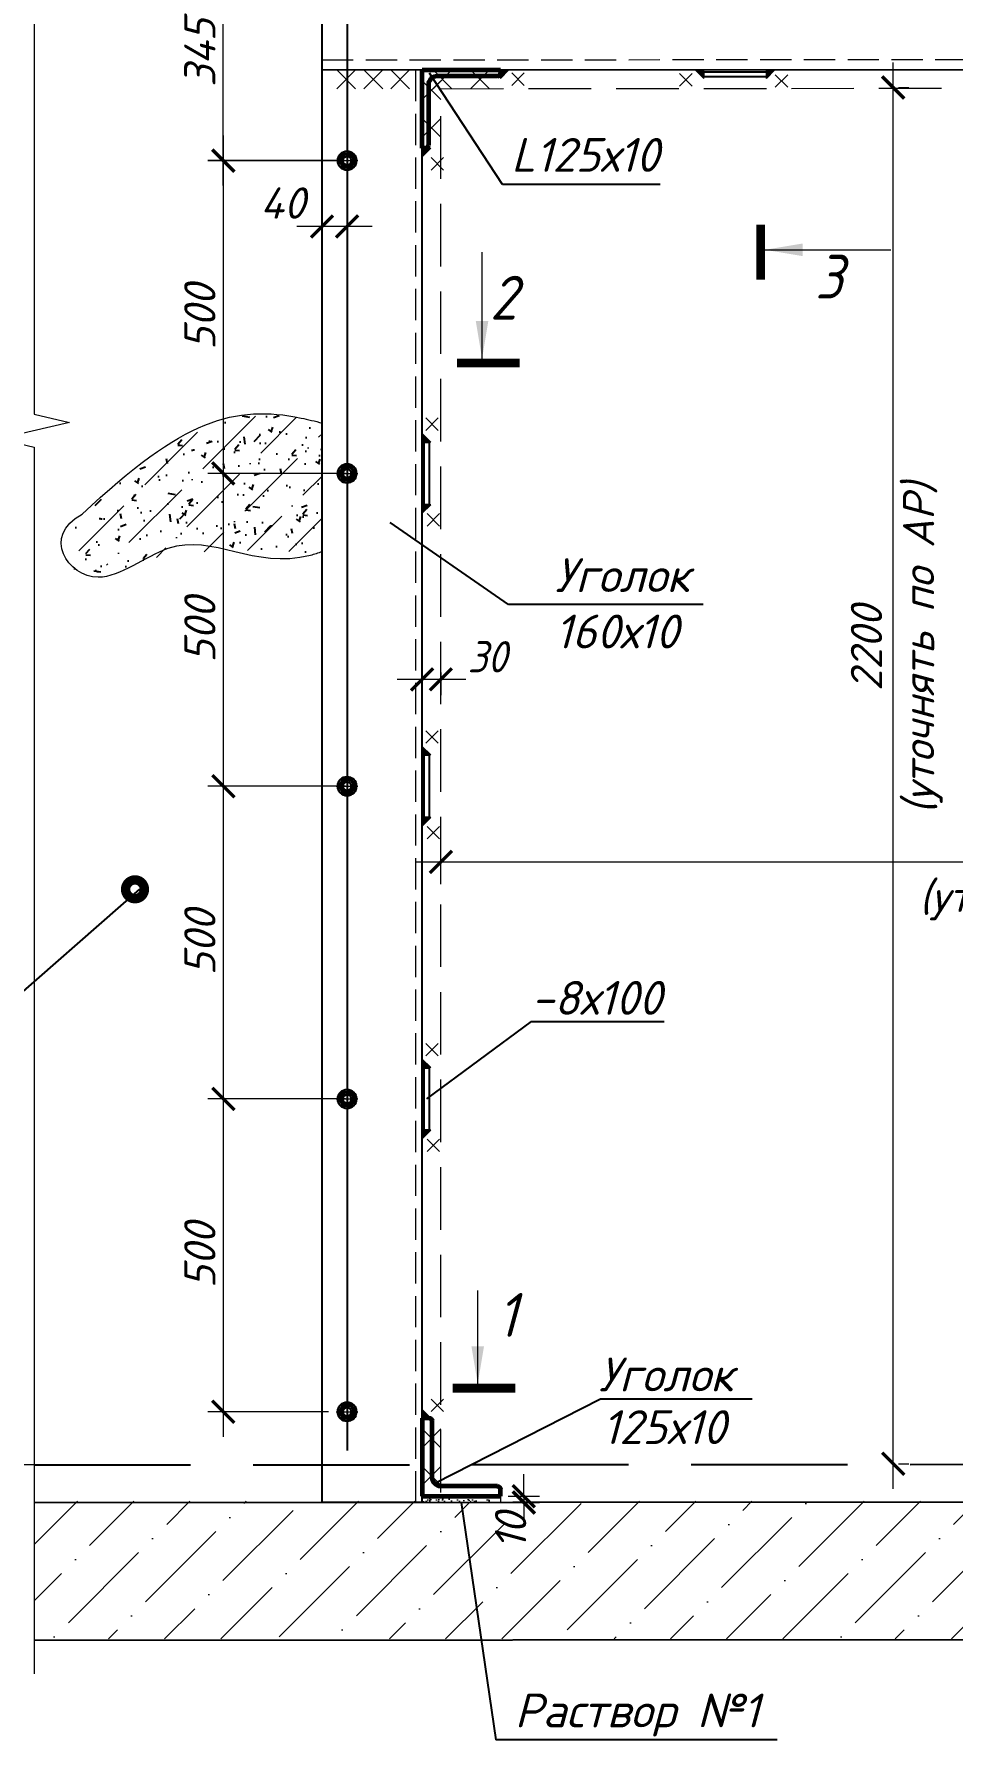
# Model space of a CAD drawing. Header units: millimetres. Extents: x 749182 to 2267578, y 70462 to 311449.
# Drawn here: x 2153776 to 2155244, y 130245 to 132972 of the extents above; entities that cross this region are included whole.
import ezdxf

# ---------------------------------------------------------------- set-up
doc = ezdxf.new("R2010")
doc.units = ezdxf.units.MM
for name, pattern in [('GOST2.303 4', [7, 5, -2, 0]), ('ГОСТ 2.303 4', [7, 5, -2, 0]), ('осеваяX2', [4, 2.5, -0.5, 0.5, -0.5])]:
    doc.linetypes.add(name, pattern=pattern)
doc.layers.get('Defpoints').update_dxf_attribs({"color": 255})
for name, color, linetype, lineweight in [('1Стены', 252, 'Continuous', 25), ('монолит', 176, 'Continuous', 50), ('Оси', 165, 'осеваяX2', 13), ('Размер', 7, 'Continuous', 13), ('сварка', 156, 'Continuous', 9), ('штрих', 8, 'Continuous', 5), ('штриховка кирпич', 42, 'Continuous', 5)]:
    doc.layers.add(name, color=color, linetype=linetype, lineweight=lineweight)
doc.layers.add('CS_UNPLOTTED', color=254, linetype='Continuous', plot=False)
for name, color, linetype in [('металл', 124, 'Continuous'), ('Текст', 7, 'Continuous'), ('Штриховка', 252, 'Continuous')]:
    doc.layers.add(name, color=color, linetype=linetype)
doc.styles.add('GOST 2.304_new', font='isocpeur.ttf', dxfattribs={"width": 0.9, "oblique": 15})
doc.styles.add('М2', font='isocpeui.ttf')
doc.dimstyles.new('SPDS', dxfattribs={"dimscale": 25, "dimtxt": 2.5, "dimasz": 1.77, "dimexe": 1.25, "dimexo": 0.625, "dimtad": 1, "dimdec": 0, "dimrnd": 0.001, "dimtxsty": 'GOST 2.304_new', "dimblk": 'ARCHTICK', "dimcen": 2.5, "dimdle": 2, "dimclrt": 256, "dimazin": 2, "dimtfac": 0.75, "dimtdec": 0, "dimtmove": 1, "dimatfit": 3, "dimfxl": 0, "dimtolj": 1, "dimlwd": 9, "dimlwe": 9, "dimarcsym": 0})
doc.dimstyles.new('SPDS 1_20', dxfattribs={"dimscale": 20, "dimtxt": 2.5, "dimasz": 1.77, "dimexe": 1.25, "dimexo": 0.625, "dimtad": 1, "dimdec": 0, "dimrnd": 0.001, "dimtxsty": 'М2', "dimblk": 'ARCHTICK', "dimcen": 2.5, "dimdle": 2, "dimclrt": 256, "dimadec": 0, "dimazin": 2, "dimtfac": 0.75, "dimtdec": 0, "dimtmove": 1, "dimatfit": 3, "dimfxl": 0, "dimtolj": 1, "dimlwd": 9, "dimlwe": 9, "dimarcsym": 0})

# ---------------------------------------------------------------- blocks, each defined once
blk = doc.blocks.new('_ArchTick')
at = {"color": 0, "linetype": 'ByBlock', "const_width": 0.15}
blk.add_lwpolyline([(-0.5, -0.5), (0.5, 0.5)], dxfattribs=at)
blk = doc.blocks.new('*D1115')
at = {"layer": 'Defpoints', "color": 0, "lineweight": 20, "ltscale": 20, "transparency": 16777216}
for p in [(2154395.7, 131963.7), (2154425.7, 131963.7), (2154395.7, 131940.1)]:
    blk.add_point(p, dxfattribs=at)
at = {"layer": 'Размер', "color": 0, "lineweight": 9, "ltscale": 20, "transparency": 16777216}
for p, q in [((2154395.7, 131951.2), (2154395.7, 131915.1)), ((2154425.7, 131951.2), (2154425.7, 131915.1)), ((2154465.7, 131940.1), (2154355.7, 131940.1))]:
    blk.add_line(p, q, dxfattribs=at)
at = {"layer": 'Размер', "color": 0, "lineweight": 9, "ltscale": 20, "transparency": 16777216, "xscale": 35.4, "yscale": 35.4, "zscale": 35.4}
for p, rotation in [((2154395.7, 131940.1), 179.9999999995553), ((2154425.7, 131940.1), 359.9999999995553)]:
    blk.add_blockref('_ArchTick', p, dxfattribs=dict(at, rotation=rotation))
at = {"layer": 'Размер', "ltscale": 20, "transparency": 16777216, "insert": (2154499.6, 131976.3), "char_height": 50, "attachment_point": 5, "style": 'GOST 2.304_new'}
blk.add_mtext('\\A1;30', dxfattribs=at)
blk = doc.blocks.new('свар')
at = {"layer": 'сварка', "color": 0, "linetype": 'Continuous', "ltscale": 10}
for p, q in [((10, 10), (-10, -10)), ((-10, 10), (10, -10))]:
    blk.add_line(p, q, dxfattribs=at)
blk = doc.blocks.new('*D1118')
at = {"layer": 'CS_UNPLOTTED', "color": 0, "lineweight": 9, "ltscale": 20, "transparency": 16777216}
for p, q in [((2153380.2, 133723.9), (2153380.2, 130644.3)), ((2153953.8, 133683.9), (2153355.2, 133683.9)), ((2153953.5, 130684.3), (2153355.2, 130684.3))]:
    blk.add_line(p, q, dxfattribs=at)
at = {"layer": 'Defpoints', "color": 0, "lineweight": 20, "ltscale": 20, "transparency": 16777216}
for p in [(2153966.3, 133683.9), (2153380.2, 130684.3), (2153966, 130684.3)]:
    blk.add_point(p, dxfattribs=at)
at = {"layer": 'CS_UNPLOTTED', "color": 0, "lineweight": 9, "ltscale": 20, "transparency": 16777216, "xscale": 35.4, "yscale": 35.4, "zscale": 35.4}
for p, rotation in [((2153380.2, 133683.9), 90), ((2153380.2, 130684.3), 270)]:
    blk.add_blockref('_ArchTick', p, dxfattribs=dict(at, rotation=rotation))
at = {"layer": 'CS_UNPLOTTED', "ltscale": 20, "transparency": 16777216, "insert": (2153342.7, 132184.1), "char_height": 50, "attachment_point": 5, "rotation": 90, "style": 'GOST 2.304_new'}
blk.add_mtext('\\A1;3000', dxfattribs=at)
blk = doc.blocks.new('м16')
at = {"layer": 'металл', "lineweight": 30, "ltscale": 20}
for p, q in [((-11, 6.4), (0, 12.7)), ((-11, -6.4), (-11, 6.4)), ((0, 12.7), (11, 6.4)), ((11, 6.4), (11, -6.4)), ((0, -12.7), (-11, -6.4)), ((11, -6.4), (0, -12.7))]:
    blk.add_line(p, q, dxfattribs=at)
blk.add_circle((0, 0), 15, dxfattribs=at)
for radius, start, end in [(10.4, 0, 180), (10.4, 180, 0), (6.92, 0, 180), (6.92, 180, 0)]:
    blk.add_arc((0, 0), radius, start, end, dxfattribs=at)
at = {"layer": 'металл', "linetype": 'Continuous', "lineweight": 25, "ltscale": 20}
blk.add_arc((0, 0), 8, 255, 165, dxfattribs=at)
at = {"layer": 'Оси', "ltscale": 20}
for p, q in [((17, 0), (-17.3, 0)), ((0, 17.3), (0, -17.3))]:
    blk.add_line(p, q, dxfattribs=at)
blk = doc.blocks.new('*D1119')
at = {"color": 0, "lineweight": 9, "ltscale": 20, "transparency": 16777216}
for p, q in [((2154078, 132809.3), (2154078, 132229.3)), ((2154273.2, 132769.3), (2154053, 132769.3)), ((2154273.2, 132269.3), (2154053, 132269.3))]:
    blk.add_line(p, q, dxfattribs=at)
at = {"layer": 'Defpoints', "color": 0, "lineweight": 20, "ltscale": 20, "transparency": 16777216}
for p in [(2154285.7, 132769.3), (2154078, 132269.3), (2154285.7, 132269.3)]:
    blk.add_point(p, dxfattribs=at)
at = {"color": 0, "lineweight": 9, "ltscale": 20, "transparency": 16777216, "xscale": 35.4, "yscale": 35.4, "zscale": 35.4}
for p, rotation in [((2154078, 132769.3), 90), ((2154078, 132269.3), 270)]:
    blk.add_blockref('_ArchTick', p, dxfattribs=dict(at, rotation=rotation))
at = {"ltscale": 20, "transparency": 16777216, "insert": (2154040.5, 132519.3), "char_height": 50, "attachment_point": 5, "rotation": 90, "style": 'М2'}
blk.add_mtext('\\A1;500', dxfattribs=at)
blk = doc.blocks.new('*D1120')
at = {"color": 0, "lineweight": 9, "ltscale": 20, "transparency": 16777216}
for p, q in [((2154078, 132309.3), (2154078, 131729.3)), ((2154273.2, 132269.3), (2154053, 132269.3)), ((2154273.2, 131769.3), (2154053, 131769.3))]:
    blk.add_line(p, q, dxfattribs=at)
at = {"layer": 'Defpoints', "color": 0, "lineweight": 20, "ltscale": 20, "transparency": 16777216}
for p in [(2154285.7, 132269.3), (2154078, 131769.3), (2154285.7, 131769.3)]:
    blk.add_point(p, dxfattribs=at)
at = {"color": 0, "lineweight": 9, "ltscale": 20, "transparency": 16777216, "xscale": 35.4, "yscale": 35.4, "zscale": 35.4}
for p, rotation in [((2154078, 132269.3), 90), ((2154078, 131769.3), 270)]:
    blk.add_blockref('_ArchTick', p, dxfattribs=dict(at, rotation=rotation))
at = {"ltscale": 20, "transparency": 16777216, "insert": (2154040.5, 132019.3), "char_height": 50, "attachment_point": 5, "rotation": 90, "style": 'М2'}
blk.add_mtext('\\A1;500', dxfattribs=at)
blk = doc.blocks.new('*D1121')
at = {"color": 0, "lineweight": 9, "ltscale": 20, "transparency": 16777216}
for p, q in [((2154078, 131809.3), (2154078, 131229.5)), ((2154273.2, 131769.3), (2154053, 131769.3)), ((2154273.2, 131269.5), (2154053, 131269.5))]:
    blk.add_line(p, q, dxfattribs=at)
at = {"layer": 'Defpoints', "color": 0, "lineweight": 20, "ltscale": 20, "transparency": 16777216}
for p in [(2154285.7, 131769.3), (2154078, 131269.5), (2154285.7, 131269.5)]:
    blk.add_point(p, dxfattribs=at)
at = {"color": 0, "lineweight": 9, "ltscale": 20, "transparency": 16777216, "xscale": 35.4, "yscale": 35.4, "zscale": 35.4}
for p, rotation in [((2154078, 131769.3), 90), ((2154078, 131269.5), 270)]:
    blk.add_blockref('_ArchTick', p, dxfattribs=dict(at, rotation=rotation))
at = {"ltscale": 20, "transparency": 16777216, "insert": (2154040.5, 131519.4), "char_height": 50, "attachment_point": 5, "rotation": 90, "style": 'М2'}
blk.add_mtext('\\A1;500', dxfattribs=at)
blk = doc.blocks.new('*D1122')
at = {"layer": 'Defpoints', "color": 0, "lineweight": 20, "ltscale": 20, "transparency": 16777216}
for p in [(2154235.7, 132754.6), (2154275.7, 132752.3), (2154235.7, 132664.1)]:
    blk.add_point(p, dxfattribs=at)
at = {"layer": 'Размер', "color": 0, "lineweight": 9, "ltscale": 20, "transparency": 16777216}
for p, q in [((2154235.7, 132742.1), (2154235.7, 132639.1)), ((2154275.7, 132739.8), (2154275.7, 132639.1)), ((2154315.7, 132664.1), (2154195.7, 132664.1))]:
    blk.add_line(p, q, dxfattribs=at)
at = {"layer": 'Размер', "color": 0, "lineweight": 9, "ltscale": 20, "transparency": 16777216, "xscale": 35.4, "yscale": 35.4, "zscale": 35.4, "rotation": 180}
blk.add_blockref('_ArchTick', (2154235.7, 132664.1), dxfattribs=at)
at = {"layer": 'Размер', "color": 0, "lineweight": 9, "ltscale": 20, "transparency": 16777216, "xscale": 35.4, "yscale": 35.4, "zscale": 35.4}
blk.add_blockref('_ArchTick', (2154275.7, 132664.1), dxfattribs=at)
at = {"layer": 'Размер', "ltscale": 20, "transparency": 16777216, "insert": (2154172.8, 132701.6), "char_height": 50, "attachment_point": 5, "style": 'М2'}
blk.add_mtext('\\A1;40', dxfattribs=at)
blk = doc.blocks.new('*D1123')
at = {"color": 0, "lineweight": 9, "ltscale": 20, "transparency": 16777216}
for p, q in [((2154558.2, 130634.3), (2154558.2, 130669.7)), ((2154533.2, 130634.3), (2154583.2, 130634.3)), ((2154533.2, 130624.3), (2154583.2, 130624.3)), ((2154558.2, 130634.3), (2154558.2, 130624.3)), ((2154558.2, 130624.3), (2154558.2, 130588.9))]:
    blk.add_line(p, q, dxfattribs=at)
at = {"layer": 'Defpoints', "color": 0, "lineweight": 20, "ltscale": 20, "transparency": 16777216}
for p in [(2154520.7, 130634.3), (2154520.7, 130624.3), (2154558.2, 130624.3)]:
    blk.add_point(p, dxfattribs=at)
at = {"color": 0, "lineweight": 9, "ltscale": 20, "transparency": 16777216, "xscale": 35.4, "yscale": 35.4, "zscale": 35.4}
for p, rotation in [((2154558.2, 130634.3), 270), ((2154558.2, 130624.3), 90)]:
    blk.add_blockref('_ArchTick', p, dxfattribs=dict(at, rotation=rotation))
at = {"ltscale": 20, "transparency": 16777216, "insert": (2154537.1, 130578.7), "char_height": 50, "attachment_point": 5, "rotation": 90, "style": 'М2'}
blk.add_mtext('\\A1;10', dxfattribs=at)
blk = doc.blocks.new('*D1124')
at = {"color": 0, "lineweight": 9, "ltscale": 20, "transparency": 16777216}
for p, q in [((2154078, 131309.5), (2154078, 130729.3)), ((2154150.6, 131269.5), (2154053, 131269.5)), ((2154246, 130769.3), (2154053, 130769.3))]:
    blk.add_line(p, q, dxfattribs=at)
at = {"layer": 'Defpoints', "color": 0, "lineweight": 20, "ltscale": 20, "transparency": 16777216}
for p in [(2154163.1, 131269.5), (2154078, 130769.3), (2154258.5, 130769.3)]:
    blk.add_point(p, dxfattribs=at)
at = {"color": 0, "lineweight": 9, "ltscale": 20, "transparency": 16777216, "xscale": 35.4, "yscale": 35.4, "zscale": 35.4}
for p, rotation in [((2154078, 131269.5), 90), ((2154078, 130769.3), 270)]:
    blk.add_blockref('_ArchTick', p, dxfattribs=dict(at, rotation=rotation))
at = {"ltscale": 20, "transparency": 16777216, "insert": (2154040.5, 131019.4), "char_height": 50, "attachment_point": 5, "rotation": 90, "style": 'М2'}
blk.add_mtext('\\A1;500', dxfattribs=at)
blk = doc.blocks.new('*D1110')
at = {"color": 0, "lineweight": 9, "ltscale": 20, "transparency": 16777216}
for p, q in [((2154078, 132729.5), (2154078, 133154.3)), ((2154223.6, 133114.3), (2154053, 133114.3)), ((2154263.2, 132769.5), (2154053, 132769.5))]:
    blk.add_line(p, q, dxfattribs=at)
at = {"layer": 'Defpoints', "color": 0, "lineweight": 20, "ltscale": 20, "transparency": 16777216}
for p in [(2154078, 133114.3), (2154236.1, 133114.3), (2154275.7, 132769.5)]:
    blk.add_point(p, dxfattribs=at)
at = {"color": 0, "lineweight": 9, "ltscale": 20, "transparency": 16777216, "xscale": 35.4, "yscale": 35.4, "zscale": 35.4}
for p, rotation in [((2154078, 133114.3), 90), ((2154078, 132769.5), 270)]:
    blk.add_blockref('_ArchTick', p, dxfattribs=dict(at, rotation=rotation))
at = {"ltscale": 20, "transparency": 16777216, "insert": (2154040.5, 132941.9), "char_height": 50, "attachment_point": 5, "rotation": 90, "style": 'М2'}
blk.add_mtext('\\A1;345', dxfattribs=at)
blk = doc.blocks.new('*D1125')
at = {"color": 0, "lineweight": 9, "ltscale": 20, "transparency": 16777216}
for p, q in [((2154425.7, 131613), (2154425.7, 131673.3)), ((2156440.6, 131497.2), (2156440.6, 131673.3)), ((2154385.7, 131648.3), (2156480.6, 131648.3))]:
    blk.add_line(p, q, dxfattribs=at)
at = {"layer": 'Defpoints', "color": 0, "lineweight": 20, "ltscale": 20, "transparency": 16777216}
for p in [(2156440.6, 131648.3), (2154425.7, 131600.5), (2156440.6, 131484.7)]:
    blk.add_point(p, dxfattribs=at)
at = {"color": 0, "lineweight": 9, "ltscale": 20, "transparency": 16777216, "xscale": 35.4, "yscale": 35.4, "zscale": 35.4, "rotation": 180}
blk.add_blockref('_ArchTick', (2154425.7, 131648.3), dxfattribs=at)
at = {"color": 0, "lineweight": 9, "ltscale": 20, "transparency": 16777216, "xscale": 35.4, "yscale": 35.4, "zscale": 35.4}
blk.add_blockref('_ArchTick', (2156440.6, 131648.3), dxfattribs=at)
at = {"ltscale": 20, "transparency": 16777216, "insert": (2155454.7, 131628.3), "char_height": 50, "width": 743.323, "attachment_point": 5, "style": 'М2'}
blk.add_mtext('\\A1;2000*\\P(уточнять по АР)', dxfattribs=at)
blk = doc.blocks.new('*D1126')
at = {"layer": 'Defpoints', "color": 0, "lineweight": 20, "ltscale": 20, "transparency": 16777216}
for p in [(2155144.2, 132886.3), (2155148.4, 132886.3), (2155144.2, 130686.3)]:
    blk.add_point(p, dxfattribs=at)
at = {"layer": 'Размер', "color": 0, "lineweight": 9, "ltscale": 20, "transparency": 16777216}
for p, q in [((2155148.4, 130646.3), (2155148.4, 132926.3)), ((2155156.7, 132886.3), (2155173.4, 132886.3)), ((2155156.7, 130686.3), (2155173.4, 130686.3))]:
    blk.add_line(p, q, dxfattribs=at)
at = {"layer": 'Размер', "color": 0, "lineweight": 9, "ltscale": 20, "transparency": 16777216, "xscale": 35.4, "yscale": 35.4, "zscale": 35.4}
for p, rotation in [((2155148.4, 132886.3), 90), ((2155148.4, 130686.3), 270)]:
    blk.add_blockref('_ArchTick', p, dxfattribs=dict(at, rotation=rotation))
at = {"layer": 'Размер', "ltscale": 20, "transparency": 16777216, "insert": (2155154.2, 131990), "char_height": 50, "width": 670.583, "attachment_point": 5, "rotation": 90, "style": 'М2'}
blk.add_mtext('\\A1;2200  \\P(уточнять по АР)', dxfattribs=at)

msp = doc.modelspace()

# ---------------------------------------------------------------- hatches: boundary and pattern name
at = {"layer": 'Размер', "ltscale": 20}
h = msp.add_hatch(dxfattribs=at)
h.set_pattern_fill('AR-SAND', color=256, scale=0.3)
h.set_pattern_definition([(37.5, (1380377.737, 483386.592), (-0.48000939, 14.68239712), [0, -11.5824, 0, -12.954, 0, -12.3825]), (7.5, (1380377.737, 483386.592), (13.4856985, 21.504753), [0, -6.2484, 0, -10.4394, 0, -4.0005]), (327.5, (1380368.365, 483386.592), (23.7297711, 0.04311554), [0, -3.81, 0, -13.716, 0, -17.907]), (317.5, (1380368.365, 483386.592), (22.90669357, 6.6878797), [0, -1.905, 0, -8.9916, 0, -10.287])])
h.paths.add_polyline_path([(2154520.7382, 130634.3391), (2154425.7382, 130634.3391), (2154425.7382, 130624.3391), (2154520.7382, 130624.3391)])
h.paths.add_polyline_path([(2154425.7382, 130634.3391), (2154395.7382, 130634.3391), (2154395.7382, 130624.3391), (2154425.7382, 130624.3391)])
at = {"layer": 'сварка', "linetype": 'Continuous', "ltscale": 5}
for points in [[(2154520.748, 132914.3391), (2154520.748, 132900.6956), (2154534.3915, 132914.3391)], [(2154845.6502, 132914.3391), (2154832.0068, 132914.3391), (2154845.6502, 132900.6956)], [(2154945.8458, 132914.3391), (2154959.4893, 132914.3391), (2154945.8458, 132900.6956)], [(2154395.748, 132789.3391), (2154409.3915, 132789.3391), (2154395.748, 132775.6956)], [(2154395.748, 132319.4369), (2154395.748, 132333.0803), (2154409.3915, 132319.4369)], [(2154395.748, 132219.2413), (2154395.748, 132205.5978), (2154409.3915, 132219.2413)], [(2154395.748, 131819.4369), (2154395.748, 131833.0803), (2154409.3915, 131819.4369)], [(2154395.748, 131719.2413), (2154395.748, 131705.5978), (2154409.3915, 131719.2413)], [(2154395.748, 131319.4369), (2154395.748, 131333.0803), (2154409.3915, 131319.4369)], [(2154395.748, 131219.2413), (2154395.748, 131205.5978), (2154409.3915, 131219.2413)], [(2154395.748, 130759.3391), (2154395.748, 130772.9825), (2154409.3915, 130759.3391)]]:
    msp.add_hatch(color=0, dxfattribs=at).paths.add_polyline_path(points, flags=0)
at = {"layer": 'штрих', "ltscale": 15}
h = msp.add_hatch(dxfattribs=at)
h.set_pattern_fill('ANSI36', color=256, scale=20)
h.set_pattern_definition([(45, (-39737313.36, -1440439.32), (33.67596045, 123.47852166), [158.75, -31.75, 0, -31.75])])
h.paths.add_polyline_path([(2153775.6946, 130626.3442), (2153775.6946, 130406.3442), (2156906.7612, 130406.3442), (2156906.7612, 130626.3442)])
at = {"layer": 'Штриховка', "ltscale": 100}
h = msp.add_hatch(dxfattribs=at)
h.set_pattern_fill('AR-CONC', scale=0.5)
h.set_pattern_definition([(50, (-39664575.01, -1385728.61), (91.0923345, -7.96954277), [9.525, -104.775]), (355, (-39664575.01, -1385728.61), (-17.62171071, 95.52842262), [7.62, -83.82029209]), (100.4514447, (-39664567.42, -1385729.27), (73.47062355, 87.55887596), [8.0950044, -89.0451223]), (46.1842, (-39664575.01, -1385703.21), (135.53952045, -21.02116397), [14.2875, -157.1625]), (96.6355576, (-39664563.72, -1385704.96), (118.70206703, 123.7130623), [12.14251157, -133.5678041]), (351.18415117, (-39664575.01, -1385703.21), (118.70206703, 123.7130623), [11.42998353, -125.72986596]), (21, (-39664562.31, -1385709.56), (75.80719563, -51.1325991), [9.525, -104.775]), (326, (-39664562.31, -1385709.56), (30.90101417, 92.09398306), [7.62, -83.82]), (71.451445, (-39664555.99, -1385713.82), (106.70820964, 40.96138444), [8.0950044, -89.0449688]), (37.5, (-39664575.01, -1385728.61), (1.544301625, 42.277519437), [0, -82.804, 0, -85.09, 0, -84.1375]), (7.5, (-39664575.01, -1385728.61), (33.409831255, 50.09028741), [0, -48.514, 0, -80.899, 0, -32.0675]), (327.5, (-39664603.33, -1385728.61), (67.795297583, -2.864371996), [0, -31.75, 0, -99.06, 0, -131.445]), (317.5, (-39664616.03, -1385728.61), (74.06459069, 12.71324552), [0, -41.275, 0, -65.786, 0, -93.345])])
edge = h.paths.add_edge_path()
edge.add_spline(control_points=[(2154235.748, 132349.8175), (2154224.5719, 132352.9753), (2154105.4852, 132381.7077), (2154014.6096, 132357.5107), (2153852.3202, 132204.0988)], knot_values=[0, 0, 0, 0, 28.268924197, 299.190779204, 299.190779204, 299.190779204, 299.190779204], degree=3, periodic=0)
edge.add_spline(control_points=[(2153852.3202, 132204.0988), (2153787.389, 132169.639), (2153858.8107, 132056.3346), (2154030.0679, 132203.4635), (2154130.4568, 132110.5996), (2154229.5014, 132141.8798), (2154235.748, 132144.1645)], knot_values=[624.98540237, 624.98540237, 624.98540237, 624.98540237, 809.346712456, 941.672141688, 1203.71855065, 1221.227201709, 1221.227201709, 1221.227201709, 1221.227201709], degree=3, periodic=0)
edge.add_line((2154235.748, 132144.1645), (2154235.748, 132349.8175))
at = {"layer": 'штриховка кирпич', "ltscale": 20}
h = msp.add_hatch(dxfattribs=at)
h.set_pattern_fill('ANSI36', color=0, scale=15)
h.set_pattern_definition([(45, (1380457.747, 484139.748), (25.2569703, 92.6088912), [119.0625, -23.8125, 0, -23.8125])])
edge = h.paths.add_edge_path()
edge.add_spline(control_points=[(2154235.748, 132349.8175), (2154224.5719, 132352.9753), (2154105.4852, 132381.7077), (2154025.4227, 132336.0237), (2153960.9049, 132296.0632)], knot_values=[0, 0, 0, 0, 28.268924197, 299.190779204, 299.190779204, 299.190779204, 299.190779204], degree=3, periodic=0)
edge.add_spline(control_points=[(2153960.9049, 132296.0632), (2153831.1746, 132188.1895), (2153840.2397, 132117.381), (2153940.4564, 132125.5136), (2154042.724, 132154.479), (2154229.5014, 132141.8798), (2154235.748, 132144.1645)], knot_values=[624.98540237, 624.98540237, 624.98540237, 624.98540237, 809.346712456, 941.672141688, 1203.71855065, 1221.227201709, 1221.227201709, 1221.227201709, 1221.227201709], degree=3, periodic=0)
edge.add_line((2154235.748, 132144.1645), (2154235.748, 132349.8175))

# ---------------------------------------------------------------- linework, layer by layer
at = {"ltscale": 100}
for p, q in [((2154523.8767, 132731.4073), (2154407.5632, 132909.3569)), ((2154776.0665, 132731.4073), (2154523.8767, 132731.4073)), ((2153695.4544, 131386.1906), (2153944.3694, 131604.5295)), ((2154569.951, 131393.4514), (2154402.7771, 131269.3392)), ((2154569.951, 131393.4514), (2154782.3662, 131393.4514)), ((2154680.7982, 130789.712), (2154415.8486, 130654.4396)), ((2154923.0407, 130789.712), (2154680.7982, 130789.712))]:
    msp.add_line(p, q, dxfattribs=at)
at = {"ltscale": 20}
msp.add_line((2154533.7408, 132059.7187), (2154344.6969, 132191.0137), dxfattribs=at)
at = {"color": 0, "ltscale": 20}
msp.add_lwpolyline([(2154845.0243, 132059.7187), (2154533.7408, 132059.7187)], dxfattribs=at)
at = {"layer": '1Стены', "color": 0, "linetype": 'ГОСТ 2.303 4', "lineweight": 13, "ltscale": 10}
for p, q in [((2154235.748, 132930.3391), (2156630.5847, 132932.3442)), ((2154385.748, 130624.3391), (2154385.748, 132914.3391))]:
    msp.add_line(p, q, dxfattribs=at)
at = {"layer": '1Стены', "color": 0, "linetype": 'ГОСТ 2.303 4', "lineweight": 13, "ltscale": 20}
for p, q in [((2154425.748, 132884.3391), (2156440.5847, 132886.3442)), ((2154425.748, 130640.3391), (2154425.748, 132884.3391))]:
    msp.add_line(p, q, dxfattribs=at)
at = {"layer": '1Стены', "color": 0, "linetype": 'GOST2.303 4', "ltscale": 50}
msp.add_line((2153775.6946, 130684.3391), (2156906.7612, 130686.3442), dxfattribs=at)
at = {"layer": '1Стены', "color": 0, "linetype": 'ГОСТ 2.303 4', "lineweight": 13, "ltscale": 50}
msp.add_line((2154395.748, 130624.3391), (2156470.5748, 130626.3442), dxfattribs=at)
at = {"layer": 'CS_UNPLOTTED', "ltscale": 20}
msp.add_line((2154276.0577, 133062.6234), (2154275.748, 130707.6027), dxfattribs=at)
at = {"layer": 'металл', "color": 0, "ltscale": 20}
for p, q in [((2154235.748, 130624.3391), (2154235.748, 133114.3391)), ((2154235.748, 132914.3391), (2156630.5847, 132916.3442)), ((2154395.748, 130624.3391), (2154395.748, 132914.3391)), ((2154395.7382, 130624.3391), (2154235.748, 130624.3391))]:
    msp.add_line(p, q, dxfattribs=at)
at = {"layer": 'металл', "color": 0, "linetype": 'Continuous', "lineweight": 60, "ltscale": 20}
for p, q in [((2154395.748, 132789.3391), (2154395.748, 132914.3391)), ((2154395.748, 132914.3391), (2154520.748, 132914.3391)), ((2154520.748, 132914.3391), (2154520.748, 132908.9391)), ((2154405.748, 132890.3391), (2154405.748, 132793.9391)), ((2154516.148, 132904.3391), (2154419.748, 132904.3391)), ((2154401.148, 132789.3391), (2154395.748, 132789.3391))]:
    msp.add_line(p, q, dxfattribs=at)
at = {"layer": 'металл', "color": 0, "linetype": 'Continuous', "lineweight": 60, "ltscale": 20, "extrusion": (0, 0, -1)}
for p, q in [((2154395.748, 130759.3391), (2154395.748, 130634.3391)), ((2154407.148, 130759.3391), (2154395.748, 130759.3391)), ((2154411.748, 130664.3391), (2154411.748, 130754.7391)), ((2154516.148, 130650.3391), (2154425.748, 130650.3391)), ((2154520.748, 130634.3391), (2154520.748, 130645.7391)), ((2154395.748, 130634.3391), (2154520.748, 130634.3391))]:
    msp.add_line(p, q, dxfattribs=at)
at = {"layer": 'металл', "color": 0, "ltscale": 20}
for points in [[(2154945.748, 132911.33), (2154945.748, 132903.33), (2154845.748, 132903.33), (2154845.748, 132911.33)], [(2154398.7571, 132319.3391), (2154406.7571, 132319.3391), (2154406.7571, 132219.3391), (2154398.7571, 132219.3391)], [(2154398.7571, 131819.3391), (2154406.7571, 131819.3391), (2154406.7571, 131719.3391), (2154398.7571, 131719.3391)], [(2154398.7571, 131319.3391), (2154406.7571, 131319.3391), (2154406.7571, 131219.3391), (2154398.7571, 131219.3391)]]:
    msp.add_lwpolyline(points, close=True, dxfattribs=at)
at = {"layer": 'металл', "color": 0, "linetype": 'Continuous', "lineweight": 60, "ltscale": 20}
for centre, radius, start, end in [((2154516.148, 132908.9391), 4.6, 270, 0), ((2154419.748, 132890.3391), 14, 90, 180), ((2154401.148, 132793.9391), 4.6, 270, 0)]:
    msp.add_arc(centre, radius, start, end, dxfattribs=at)
at = {"layer": 'металл', "color": 0, "linetype": 'Continuous', "lineweight": 60, "ltscale": 20, "extrusion": (0, 0, -1)}
for centre, radius, start, end in [((-2154407.148, 130754.7391), 4.6, 90, 180), ((-2154425.748, 130664.3391), 14, 270, 0), ((-2154516.148, 130645.7391), 4.6, 90, 180)]:
    msp.add_arc(centre, radius, start, end, dxfattribs=at)
at = {"layer": 'монолит', "color": 0, "lineweight": 25, "ltscale": 100}
for p, q in [((2153775.6946, 130624.3391), (2156906.7612, 130626.3442)), ((2153775.6946, 130404.3391), (2156906.7612, 130406.3442))]:
    msp.add_line(p, q, dxfattribs=at)
at = {"layer": 'Размер', "linetype": 'Continuous', "ltscale": 20}
for p, q in [((2154491.4586, 132452.9543), (2154491.4586, 132622.9543)), ((2154943.5728, 132626.831), (2155144.8089, 132626.831)), ((2154484.5284, 130814.086), (2154484.5284, 130963.4075))]:
    msp.add_line(p, q, dxfattribs=at)
at = {"layer": 'Размер', "color": 0, "linetype": 'Continuous', "ltscale": 20, "const_width": 14}
for points in [[(2154936.5728, 132578.831), (2154936.5728, 132666.831)], [(2154551.4586, 132445.9543), (2154451.4586, 132445.9543)], [(2154544.5284, 130807.086), (2154444.5284, 130807.086)]]:
    msp.add_lwpolyline(points, dxfattribs=at)
at = {"layer": 'Размер', "color": 0, "ltscale": 20}
msp.add_lwpolyline([(2154395.7382, 130634.3391), (2154520.7382, 130634.3391), (2154520.7382, 130624.3391), (2154395.7382, 130624.3391)], close=True, dxfattribs=at)
at = {"layer": 'Размер', "linetype": 'Continuous', "ltscale": 20}
for points in [[(2154943.5728, 132626.831), (2155003.6628, 132636.8866), (2155003.6628, 132616.7753)], [(2154491.4586, 132452.9543), (2154481.403, 132513.0443), (2154501.5142, 132513.0443)], [(2154484.5284, 130814.086), (2154474.4728, 130874.1761), (2154494.584, 130874.1761)]]:
    msp.add_solid(points, dxfattribs=at)
at = {"layer": 'сварка', "color": 0, "linetype": 'Continuous', "ltscale": 15}
for p, q in [((2154289.399, 132914.3391), (2154259.399, 132884.3391)), ((2154259.399, 132914.3391), (2154289.399, 132884.3391)), ((2154332.7098, 132914.3391), (2154302.7098, 132884.3391)), ((2154302.7098, 132914.3391), (2154332.7098, 132884.3391)), ((2154375.4371, 132914.3391), (2154345.4371, 132884.3391)), ((2154345.4371, 132914.3391), (2154375.4371, 132884.3391)), ((2154520.748, 132914.3391), (2154395.748, 132914.3391)), ((2154395.748, 132789.3391), (2154395.748, 132914.3391)), ((2154443.248, 132914.3391), (2154413.248, 132884.3391)), ((2154413.248, 132914.3391), (2154443.248, 132884.3391)), ((2154503.248, 132914.3391), (2154473.248, 132884.3391)), ((2154473.248, 132914.3391), (2154503.248, 132884.3391)), ((2154395.748, 132866.8391), (2154425.748, 132896.8391)), ((2154395.748, 132896.8391), (2154425.748, 132866.8391)), ((2154395.748, 132806.8391), (2154425.748, 132836.8391)), ((2154395.748, 132836.8391), (2154425.748, 132806.8391)), ((2154395.7382, 130759.3391), (2154395.7382, 130634.3391)), ((2154395.7382, 130741.8391), (2154425.7382, 130711.8391)), ((2154395.7382, 130711.8391), (2154425.7382, 130741.8391)), ((2154395.7382, 130681.8391), (2154425.7382, 130651.8391)), ((2154395.7382, 130651.8391), (2154425.7382, 130681.8391))]:
    msp.add_line(p, q, dxfattribs=at)
at = {"layer": 'сварка', "color": 0, "linetype": 'Continuous', "ltscale": 5}
for p, q in [((2154520.748, 132914.3391), (2154520.748, 132900.6956)), ((2154520.748, 132900.6956), (2154534.3915, 132914.3391)), ((2154534.3915, 132914.3391), (2154520.748, 132914.3391)), ((2154845.6502, 132914.3391), (2154832.0068, 132914.3391)), ((2154832.0068, 132914.3391), (2154845.6502, 132900.6956)), ((2154845.6502, 132900.6956), (2154845.6502, 132914.3391)), ((2154945.8458, 132914.3391), (2154959.4893, 132914.3391)), ((2154959.4893, 132914.3391), (2154945.8458, 132900.6956)), ((2154945.8458, 132900.6956), (2154945.8458, 132914.3391)), ((2154395.748, 132789.3391), (2154409.3915, 132789.3391)), ((2154409.3915, 132789.3391), (2154395.748, 132775.6956)), ((2154395.748, 132775.6956), (2154395.748, 132789.3391)), ((2154395.748, 132319.4369), (2154395.748, 132333.0803)), ((2154395.748, 132333.0803), (2154409.3915, 132319.4369)), ((2154409.3915, 132319.4369), (2154395.748, 132319.4369)), ((2154395.748, 132219.2413), (2154395.748, 132205.5978)), ((2154395.748, 132205.5978), (2154409.3915, 132219.2413)), ((2154409.3915, 132219.2413), (2154395.748, 132219.2413)), ((2154395.748, 131819.4369), (2154395.748, 131833.0803)), ((2154395.748, 131833.0803), (2154409.3915, 131819.4369)), ((2154409.3915, 131819.4369), (2154395.748, 131819.4369)), ((2154395.748, 131719.2413), (2154395.748, 131705.5978)), ((2154395.748, 131705.5978), (2154409.3915, 131719.2413)), ((2154409.3915, 131719.2413), (2154395.748, 131719.2413)), ((2154395.748, 131319.4369), (2154395.748, 131333.0803)), ((2154395.748, 131333.0803), (2154409.3915, 131319.4369)), ((2154409.3915, 131319.4369), (2154395.748, 131319.4369)), ((2154395.748, 131219.2413), (2154395.748, 131205.5978)), ((2154395.748, 131205.5978), (2154409.3915, 131219.2413)), ((2154409.3915, 131219.2413), (2154395.748, 131219.2413)), ((2154395.748, 130759.3391), (2154395.748, 130772.9825)), ((2154395.748, 130772.9825), (2154409.3915, 130759.3391)), ((2154409.3915, 130759.3391), (2154395.748, 130759.3391))]:
    msp.add_line(p, q, dxfattribs=at)
at = {"layer": 'Текст', "ltscale": 20}
for p in [(2154458.2382, 130624.3391), (2154963.2914, 130244.8213)]:
    msp.add_line(p, (2154513.4979, 130244.8213), dxfattribs=at)
at = {"layer": 'Текст', "ltscale": 20, "const_width": 30}
msp.add_lwpolyline([(2153929.3694, 131604.5295, -1), (2153944.3694, 131604.5295, -1)], format="xyb", close=True, dxfattribs=at)
at = {"layer": 'штриховка кирпич', "color": 0, "linetype": 'Continuous', "ltscale": 15}
msp.add_lwpolyline([(2153776.0043, 134003.7729), (2153775.6946, 132363.946), (2153831.9446, 132350.821), (2153719.4446, 132324.571), (2153775.6946, 132311.446), (2153775.6946, 130350.2472)], dxfattribs=at)
at = {"layer": 'штриховка кирпич', "color": 0, "ltscale": 20}
for points, knots in [([(2153852.3202, 132204.0988), (2154014.6096, 132357.5107), (2154105.4852, 132381.7077), (2154224.5719, 132352.9753), (2154235.748, 132349.8175)], [0, 0, 0, 0, 270.921855007, 299.190779204, 299.190779204, 299.190779204, 299.190779204]), ([(2154235.748, 132144.1645), (2154229.5014, 132141.8798), (2154130.4568, 132110.5996), (2154030.0679, 132203.4635), (2153858.8107, 132056.3346), (2153787.389, 132169.639), (2153852.3202, 132204.0988)], [624.98540237, 624.98540237, 624.98540237, 624.98540237, 642.494053429, 904.540462392, 1036.865891624, 1221.227201709, 1221.227201709, 1221.227201709, 1221.227201709])]:
    msp.add_open_spline(points, degree=3, knots=knots, dxfattribs=at)

# ---------------------------------------------------------------- block references
at = {"layer": 'Размер', "color": 0}
for p in [(2154548.7944, 132899.61), (2154817.0176, 132898.5837), (2154969.8917, 132896.5801), (2154420.0478, 132764.3894)]:
    msp.add_blockref('свар', p, dxfattribs=at)
at = {"layer": 'Размер', "xscale": -1, "rotation": 89.99999999988889}
for p in [(2154275.748, 132769.3391), (2154275.748, 132769.3391), (2154275.748, 132269.3391), (2154275.748, 131769.3391), (2154275.748, 131269.3391), (2154275.748, 130769.3391)]:
    msp.add_blockref('м16', p, dxfattribs=at)
at = {"layer": 'Размер', "color": 0, "xscale": -1, "rotation": 89.99999999762781}
for p in [(2154411.5034, 132348.0695), (2154413.507, 132195.1954), (2154411.5034, 131848.0695), (2154413.507, 131695.1954), (2154411.5034, 131348.0695), (2154413.507, 131195.1954), (2154419.9224, 130779.5527)]:
    msp.add_blockref('свар', p, dxfattribs=at)

# ---------------------------------------------------------------- texts
at = {"color": 0, "ltscale": 20, "insert": (2154608.1172, 132133.7187), "char_height": 54, "width": 274.710988, "attachment_point": 1, "style": 'М2'}
msp.add_mtext('Уголок 160х10', dxfattribs=at)
at = {"layer": 'Размер', "linetype": 'Continuous', "ltscale": 20, "style": 'GOST 2.304_new', "oblique": 15, "width": 0.9}
for s, p in [('3', (2155023.5728, 132548.831)), ('2', (2154504.0112, 132515.2578)), ('1', (2154515.4501, 130889.2095))]:
    msp.add_text(s, height=70, dxfattribs=at).set_placement(p)
at = {"layer": 'Текст', "ltscale": 20, "style": 'М2'}
for s, p in [('L125х10', (2154538.0296, 132751.5433)), ('-8х100', (2154569.951, 131404.0213)), ('Уголок', (2154677.8826, 130801.9458)), ('125х10', (2154683.6532, 130717.8058)), ('Раствор №1', (2154543.4979, 130264.8213))]:
    msp.add_text(s, height=54, dxfattribs=at).set_placement(p)

# ---------------------------------------------------------------- dimensions: what is measured, and where the dimension line sits
at = {"ltscale": 20}
for base, p1, p2, picture, middle in [((2154078.0432, 133114.3394), (2154275.748, 132769.5117), (2154236.1052, 133114.3394), '*D1110', (2154040.5432, 132941.9255)), ((2154078.0432, 132269.3391), (2154285.748, 132769.3391), (2154285.748, 132269.3391), '*D1119', (2154040.5432, 132519.3391)), ((2154078.0432, 131769.3391), (2154285.748, 132269.3391), (2154285.748, 131769.3391), '*D1120', (2154040.5432, 132019.3391)), ((2154078.0432, 131269.5117), (2154285.748, 131769.3391), (2154285.748, 131269.5117), '*D1121', (2154040.5432, 131519.4254)), ((2154078.0432, 130769.3391), (2154163.1456, 131269.5117), (2154258.4624, 130769.3391), '*D1124', (2154040.5432, 131019.4254))]:
    dim = msp.add_linear_dim(base=base, p1=p1, p2=p2, angle=90, dimstyle='SPDS', override={"dimscale": 20, "dimtxsty": 'М2', "dimfxl": 1.25, "dimtfill": 0, "dimarcsym": 1}, dxfattribs=at)
    dim.commit()
    dim.dimension.update_dxf_attribs({"geometry": picture, "text_midpoint": middle})
dim = msp.add_linear_dim(base=(2156440.5847, 131648.3203), p1=(2154425.748, 131600.5354), p2=(2156440.5847, 131484.7153), text='2000*\\P(уточнять по АР)', dimstyle='SPDS', override={"dimscale": 20, "dimtxsty": 'М2', "dimfxl": 1.25, "dimtfill": 0, "dimarcsym": 1}, dxfattribs=at)
dim.commit()
dim.dimension.update_dxf_attribs({"geometry": '*D1125', "text_midpoint": (2155454.6845, 131539.0885), "dimtype": 160})
dim = msp.add_linear_dim(base=(2154558.1529, 130624.3391), p1=(2154520.748, 130634.3391), p2=(2154520.748, 130624.3391), angle=90, dimstyle='SPDS', override={"dimscale": 20, "dimtxsty": 'М2', "dimfxl": 1.25, "dimtfill": 0, "dimarcsym": 1}, dxfattribs=at)
dim.commit()
dim.dimension.update_dxf_attribs({"geometry": '*D1123', "text_midpoint": (2154574.5519, 130578.6766), "dimtype": 160})
at = {"layer": 'CS_UNPLOTTED', "ltscale": 20}
dim = msp.add_linear_dim(base=(2153380.1876, 130684.3391), p1=(2153966.3223, 133683.8611), p2=(2153966.0126, 130684.3391), angle=90, dimstyle='SPDS', override={"dimscale": 20, "dimfxl": 1.25, "dimtfill": 0, "dimarcsym": 1}, dxfattribs=at)
dim.commit()
dim.dimension.update_dxf_attribs({"geometry": '*D1118', "text_midpoint": (2153342.6876, 132184.1001)})
at = {"layer": 'Размер', "ltscale": 20}
dim = msp.add_linear_dim(base=(2155148.4494, 132886.3442), p1=(2155144.1829, 130686.3442), p2=(2155144.1829, 132886.3442), angle=90, text='2200  \\P(уточнять по АР)', dimstyle='SPDS 1_20', override={"dimtxsty": 'М2'}, dxfattribs=at)
dim.commit()
dim.dimension.update_dxf_attribs({"geometry": '*D1126', "text_midpoint": (2155243.3788, 131989.9783), "dimtype": 160})
for base, p1, p2, override, picture, middle, dimtype in [((2154235.748, 132664.0684), (2154275.748, 132752.3391), (2154235.748, 132754.5564), {"dimscale": 20, "dimtxsty": 'М2', "dimfxl": 1.25, "dimtfill": 0, "dimarcsym": 1}, '*D1122', (2154172.847, 132664.0684), 160), ((2154395.748, 131940.1453), (2154425.748, 131963.7282), (2154395.748, 131963.7282), {"dimscale": 20, "dimtxsty": 'GOST 2.304_new', "dimfxl": 1.25, "dimtfill": 0, "dimarcsym": 1}, '*D1115', (2154499.5549, 131938.7581), 161)]:
    dim = msp.add_linear_dim(base=base, p1=p1, p2=p2, angle=180, dimstyle='SPDS', override=override, dxfattribs=at)
    dim.commit()
    dim.dimension.update_dxf_attribs({"geometry": picture, "text_midpoint": middle, "dimtype": dimtype})

doc.saveas('drawing.dxf')
